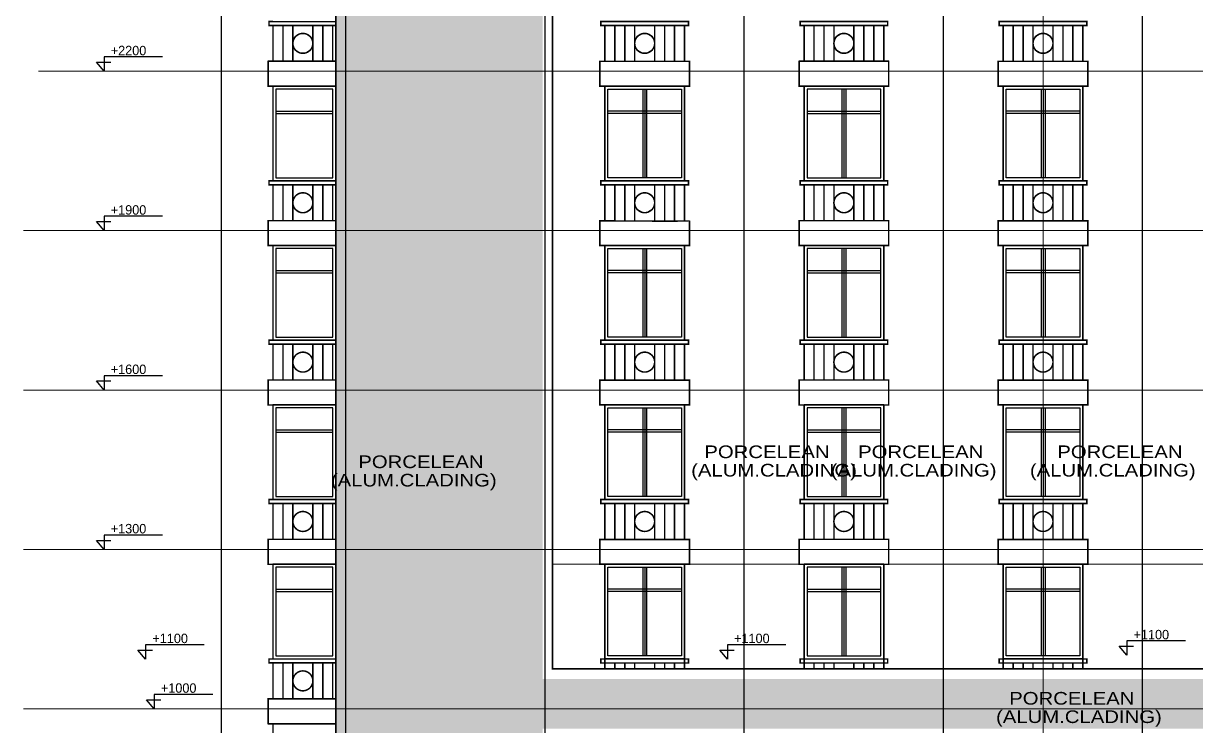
# Model space of a CAD drawing. Extents: x 250879 to 348495, y -51522 to -9360.
# Drawn here: x 292674 to 295028, y -28691 to -27281 of the extents above; entities that cross this region are included whole.
import ezdxf

# ---------------------------------------------------------------- set-up
doc = ezdxf.new("R2010")
doc.units = 0
doc.layers.add('A-text function', color=30, linetype='CONTINUOUS', lineweight=20)
doc.layers.add('VIS', color=8, linetype='CONTINUOUS', lineweight=18)
for name, color, linetype in [('AXIS', 1, 'CONTINUOUS'), ('CURTAIN', 150, 'CONTINUOUS'), ('DOOR', 4, 'CONTINUOUS'), ('TEXT', 3, 'CONTINUOUS'), ('WALL', 7, 'CONTINUOUS')]:
    doc.layers.add(name, color=color, linetype=linetype)
doc.styles.add('ARIAL', font='BOD_CR.TTF', dxfattribs={"width": 1.199999999999999})
doc.styles.get("Standard").update_dxf_attribs({"font": 'sanss___.ttf', "height": 15})

# ---------------------------------------------------------------- blocks, each defined once
blk = doc.blocks.new('LIME')
at = {"layer": 'DOOR'}
for p, q in [((244475.4061220339, -28849.0318954107), (244460.0096782324, -28830.9100626283)), ((244460.0096782324, -28830.9100626283), (244489.0221706819, -28830.9100626283)), ((244592.9828586852, -28820.29657904591), (244475.4061220339, -28820.29657904591)), ((244475.4061220339, -28820.29657904591), (244475.4061220339, -28849.0318954107))]:
    blk.add_line(p, q, dxfattribs=at)

msp = doc.modelspace()

# ---------------------------------------------------------------- hatches: boundary and pattern name
at = {"layer": 'WALL', "linetype": 'Continuous'}
h = msp.add_hatch(dxfattribs=at)
h.set_pattern_fill('DOTS', color=30, scale=10, style=0)
h.set_pattern_definition([(0, (61674.04893991142, 6740.545557000034), (7.9375, 15.875), [0, -15.875])])
h.paths.add_polyline_path([(293716.1297873185, -28597.0077432081), (293716.1297873185, -26767.00774320811), (293300.9652010527, -26767.00774320811), (293300.9652010527, -29007.00774320811), (296136.2943735846, -29007.00774320811), (296136.2943735846, -26767.00774320811), (295726.2943735846, -26767.00774320811), (295726.2943735846, -28597.00774320811)])
h.paths.add_polyline_path([(293716.129787319, -28917.00774320811), (293716.129787319, -28697.00774320811), (295726.2943735846, -28697.0077432081), (295726.2943735846, -28917.00774320811)])

# ---------------------------------------------------------------- linework, layer by layer
at = {"layer": 'AXIS'}
for p, q in [((293320.9652010526, -29935.19605087265), (293320.9652010527, -25772.9677088031)), ((293721.1297873186, -29935.19605087265), (293721.1297873186, -25772.9677088031)), ((294121.2943735846, -29935.19605087265), (294121.2943735846, -25772.9677088031)), ((294521.2943735846, -29935.19605087265), (294521.2943735846, -25771.29550556391)), ((294921.2943735846, -29935.19605087265), (294921.2943735846, -25772.9677088031))]:
    msp.add_line(p, q, dxfattribs=at)
at = {"layer": 'CURTAIN', "linetype": 'Continuous'}
for p, q in [((293917.2120804514, -27413.0077432084), (293917.2120804515, -27591.00774320798)), ((293921.2120804514, -27413.0077432084), (293921.2120804515, -27591.00774320798)), ((293925.2120804514, -27413.0077432084), (293925.2120804515, -27591.00774320798)), ((294317.3766667176, -27413.00774320836), (294317.3766667176, -27591.00774320794)), ((294321.3766667176, -27413.00774320836), (294321.3766667176, -27591.00774320794)), ((294325.3766667176, -27413.00774320836), (294325.3766667176, -27591.00774320794)), ((294717.2120804518, -27413.00774320836), (294717.2120804518, -27591.00774320794)), ((294721.2120804518, -27413.00774320836), (294721.2120804518, -27591.00774320794)), ((294725.2120804518, -27413.00774320836), (294725.2120804518, -27591.00774320794)), ((293180.7372601979, -27456.85035089045), (293294.9652010525, -27456.85035089042)), ((293180.7372601979, -27461.85035089045), (293294.9652010525, -27461.85035089042)), ((293995.2120804514, -27456.85035089016), (293847.2120804514, -27456.85035089018)), ((293995.2120804514, -27461.85035089016), (293847.2120804514, -27461.85035089018)), ((294247.3766667176, -27456.85035089013), (294395.3766667176, -27456.85035089013)), ((294247.3766667176, -27461.85035089013), (294395.3766667176, -27461.85035089013)), ((294795.2120804518, -27456.85035089013), (294647.2120804518, -27456.85035089013)), ((294795.2120804518, -27461.85035089013), (294647.2120804518, -27461.85035089013)), ((293917.2120804515, -27733.00774320839), (293917.2120804515, -27911.00774320797)), ((293921.2120804515, -27733.00774320839), (293921.2120804515, -27911.00774320797)), ((293925.2120804515, -27733.00774320839), (293925.2120804515, -27911.00774320797)), ((294317.3766667176, -27733.00774320836), (294317.3766667176, -27911.00774320793)), ((294321.3766667176, -27733.00774320836), (294321.3766667176, -27911.00774320793)), ((294325.3766667176, -27733.00774320836), (294325.3766667176, -27911.00774320793)), ((294717.2120804518, -27733.00774320836), (294717.2120804518, -27911.00774320793)), ((294721.2120804518, -27733.00774320836), (294721.2120804518, -27911.00774320793)), ((294725.2120804518, -27733.00774320836), (294725.2120804518, -27911.00774320793)), ((293180.737260198, -27776.85035089045), (293294.9652010526, -27776.85035089043)), ((293995.2120804515, -27776.85035089015), (293847.2120804515, -27776.85035089018)), ((294247.3766667176, -27776.85035089013), (294395.3766667176, -27776.85035089013)), ((294795.2120804518, -27776.85035089013), (294647.2120804518, -27776.85035089013)), ((293180.737260198, -27781.85035089045), (293294.9652010526, -27781.85035089043)), ((293995.2120804515, -27781.85035089015), (293847.2120804515, -27781.85035089018)), ((294247.3766667176, -27781.85035089013), (294395.3766667176, -27781.85035089013)), ((294795.2120804518, -27781.85035089013), (294647.2120804518, -27781.85035089013)), ((293917.2120804515, -28053.0077432084), (293917.2120804516, -28231.00774320798)), ((293921.2120804515, -28053.0077432084), (293921.2120804516, -28231.00774320798)), ((293925.2120804515, -28053.0077432084), (293925.2120804516, -28231.00774320798)), ((294317.3766667176, -28053.00774320836), (294317.3766667176, -28231.00774320794)), ((294321.3766667176, -28053.00774320836), (294321.3766667176, -28231.00774320794)), ((294325.3766667176, -28053.00774320836), (294325.3766667176, -28231.00774320794)), ((294717.2120804518, -28053.00774320836), (294717.2120804518, -28231.00774320794)), ((294721.2120804518, -28053.00774320836), (294721.2120804518, -28231.00774320794)), ((294725.2120804518, -28053.00774320836), (294725.2120804518, -28231.00774320794)), ((293180.737260198, -28096.85035089045), (293294.9652010527, -28096.85035089042)), ((293180.737260198, -28101.85035089045), (293294.9652010527, -28101.85035089042)), ((293995.2120804515, -28096.85035089016), (293847.2120804515, -28096.85035089018)), ((293995.2120804515, -28101.85035089016), (293847.2120804515, -28101.85035089018)), ((294247.3766667176, -28096.85035089013), (294395.3766667176, -28096.85035089013)), ((294247.3766667176, -28101.85035089013), (294395.3766667176, -28101.85035089013)), ((294795.2120804518, -28096.85035089013), (294647.2120804518, -28096.85035089013)), ((294795.2120804518, -28101.85035089013), (294647.2120804518, -28101.85035089013)), ((293917.2120804516, -28373.00774320839), (293917.2120804517, -28551.00774320797)), ((293921.2120804516, -28373.00774320839), (293921.2120804517, -28551.00774320797)), ((293925.2120804516, -28373.00774320839), (293925.2120804517, -28551.00774320797)), ((294317.3766667176, -28373.00774320836), (294317.3766667176, -28551.00774320793)), ((294321.3766667176, -28373.00774320836), (294321.3766667176, -28551.00774320793)), ((294325.3766667176, -28373.00774320836), (294325.3766667176, -28551.00774320793)), ((294717.2120804518, -28373.00774320836), (294717.2120804518, -28551.00774320793)), ((294721.2120804518, -28373.00774320836), (294721.2120804518, -28551.00774320793)), ((294725.2120804518, -28373.00774320836), (294725.2120804518, -28551.00774320793)), ((293180.7372601981, -28416.85035089045), (293294.9652010527, -28416.85035089042)), ((293180.7372601981, -28421.85035089045), (293294.9652010527, -28421.85035089042)), ((293995.2120804517, -28416.85035089015), (293847.2120804517, -28416.85035089018)), ((293995.2120804517, -28421.85035089015), (293847.2120804517, -28421.85035089018)), ((294247.3766667176, -28416.85035089013), (294395.3766667176, -28416.85035089013)), ((294247.3766667176, -28421.85035089013), (294395.3766667176, -28421.85035089013)), ((294795.2120804518, -28416.85035089013), (294647.2120804518, -28416.85035089013)), ((294795.2120804518, -28421.85035089013), (294647.2120804518, -28421.85035089013))]:
    msp.add_line(p, q, dxfattribs=at)
for points in [[(293294.9652010525, -27413.00774320865), (293180.7372601979, -27413.00774320868), (293180.7372601979, -27591.00774320814), (293294.9652010526, -27591.00774320811)], [(293847.2120804514, -27413.00774320841), (293995.2120804514, -27413.00774320839), (293995.2120804515, -27591.00774320796), (293847.2120804515, -27591.00774320799)], [(294395.3766667176, -27413.00774320836), (294247.3766667176, -27413.00774320836), (294247.3766667176, -27591.00774320794), (294395.3766667176, -27591.00774320794)], [(294647.2120804518, -27413.00774320836), (294795.2120804518, -27413.00774320836), (294795.2120804518, -27591.00774320794), (294647.2120804518, -27591.00774320794)], [(293294.9652010526, -27733.00774320865), (293180.737260198, -27733.00774320868), (293180.737260198, -27911.00774320815), (293294.9652010526, -27911.00774320812)], [(293847.2120804515, -27733.00774320841), (293995.2120804515, -27733.00774320838), (293995.2120804515, -27911.00774320796), (293847.2120804515, -27911.00774320799)], [(294395.3766667176, -27733.00774320836), (294247.3766667176, -27733.00774320836), (294247.3766667176, -27911.00774320793), (294395.3766667176, -27911.00774320793)], [(294647.2120804518, -27733.00774320836), (294795.2120804518, -27733.00774320836), (294795.2120804518, -27911.00774320793), (294647.2120804518, -27911.00774320793)], [(293294.9652010527, -28053.00774320865), (293180.737260198, -28053.00774320868), (293180.737260198, -28231.00774320814), (293294.9652010527, -28231.00774320811)], [(293847.2120804515, -28053.00774320841), (293995.2120804515, -28053.00774320839), (293995.2120804516, -28231.00774320796), (293847.2120804516, -28231.00774320799)], [(294395.3766667176, -28053.00774320836), (294247.3766667176, -28053.00774320836), (294247.3766667176, -28231.00774320794), (294395.3766667176, -28231.00774320794)], [(294647.2120804518, -28053.00774320836), (294795.2120804518, -28053.00774320836), (294795.2120804518, -28231.00774320794), (294647.2120804518, -28231.00774320794)], [(293294.9652010527, -28373.00774320865), (293180.7372601981, -28373.00774320868), (293180.7372601981, -28551.00774320814), (293294.9652010528, -28551.00774320811)], [(293847.2120804516, -28373.00774320841), (293995.2120804516, -28373.00774320838), (293995.2120804517, -28551.00774320796), (293847.2120804517, -28551.00774320799)], [(294395.3766667176, -28373.00774320836), (294247.3766667176, -28373.00774320836), (294247.3766667176, -28551.00774320793), (294395.3766667176, -28551.00774320793)], [(294647.2120804518, -28373.00774320836), (294795.2120804518, -28373.00774320836), (294795.2120804518, -28551.00774320793), (294647.2120804518, -28551.00774320793)]]:
    msp.add_lwpolyline(points, close=True, dxfattribs=at)
at = {"layer": 'VIS', "ltscale": 0.0001}
for p, q in [((294721.2120804517, -30072.58538391389), (294721.2120804517, -26183.10463012286)), ((296949.3836596421, -27377.00774320811), (292703.7303018408, -27377.00774320811)), ((292673.5602599984, -27697.00774320811), (296881.6824082, -27697.0077432081)), ((292673.5602599984, -27697.00774320811), (296881.6824082, -27697.00774320811)), ((292673.5602599984, -28017.00774320811), (296881.6824082, -28017.00774320811)), ((292673.5602599984, -28337.00774320811), (296881.6824082, -28337.0077432081)), ((295706.2943735846, -28367.0077432081), (293736.129787319, -28367.00774320871)), ((292673.5602599984, -28657.00774320811), (296881.6824082, -28657.0077432081))]:
    msp.add_line(p, q, dxfattribs=at)
at = {"layer": 'WALL', "linetype": 'Continuous'}
for p, q in [((293300.9652010525, -27407.00774320865), (293174.7372601979, -27407.00774320868)), ((293300.9652010526, -27727.00774320865), (293174.737260198, -27727.00774320868)), ((293300.9652010527, -28047.00774320865), (293174.737260198, -28047.00774320868)), ((293736.129787319, -28357.00774320871), (293736.129787319, -28337.00774320811)), ((293300.9652010527, -28367.00774320865), (293174.7372601981, -28367.00774320868)), ((293300.9652010528, -28687.00774320865), (293174.7372601982, -28687.00774320868))]:
    msp.add_line(p, q, dxfattribs=at)
at = {"layer": 'WALL', "linetype": 'Continuous', "const_width": 3}
for points in [[(293070.9652010514, -29047.00774320805), (293070.9652010514, -25997.0077432081), (296136.2943735846, -25997.0077432081)], [(293300.9652010532, -29047.00774320836), (293300.9652010527, -25997.0077432081)], [(293736.1297873185, -26447.00774320811), (295706.2943735846, -26447.00774320809), (295706.2943735846, -28577.00774320811), (293736.129787319, -28577.00774320871), (293736.1297873185, -26447.00774320811)], [(293736.1297873185, -26447.00774320811), (295706.2943735846, -26447.00774320811), (295706.2943735846, -28577.00774320811), (293736.1297873185, -28577.00774320811), (293736.1297873185, -26447.00774320811)], [(296136.2943735846, -26737.00774320811), (296136.2943735846, -29047.00774320811), (293300.9652010527, -29047.00774320811), (293300.9652010527, -26737.00774320811)], [(293174.737260198, -27285.00774320815), (293174.737260198, -27357.00774320816)], [(293174.737260198, -27357.00774320815), (293174.737260198, -27285.00774320815)], [(293174.7372601979, -27285.00774320815), (293174.7372601979, -27357.00774320815)], [(293174.7372601979, -27285.00774320815), (293174.7372601979, -27357.00774320815)], [(293174.7372601979, -27285.00774320815), (293300.9652010525, -27285.00774320812)], [(293841.2120804514, -27285.00774320817), (293841.2120804514, -27357.00774320833)], [(293841.2120804514, -27285.00774320817), (293841.2120804514, -27357.00774320833)], [(294001.2120804514, -27285.00774320814), (293841.2120804514, -27285.00774320817)], [(294001.2120804514, -27285.00774320814), (294001.2120804514, -27357.00774320815)], [(294001.2120804514, -27285.00774320814), (294001.2120804514, -27357.00774320815)], [(294241.3766667176, -27285.00774320812), (294241.3766667176, -27357.00774320812)], [(294241.3766667176, -27285.00774320812), (294241.3766667176, -27357.00774320812)], [(294241.3766667176, -27285.00774320812), (294401.3766667176, -27285.00774320812)], [(294401.3766667176, -27285.00774320812), (294401.3766667176, -27357.00774320828)], [(294401.3766667176, -27285.00774320812), (294401.3766667176, -27357.00774320828)], [(294641.2120804518, -27285.00774320812), (294641.2120804518, -27357.00774320828)], [(294641.2120804518, -27285.00774320812), (294641.2120804518, -27357.00774320828)], [(294801.2120804518, -27285.00774320812), (294641.2120804518, -27285.00774320812)], [(294801.2120804518, -27285.00774320812), (294801.2120804518, -27357.00774320812)], [(294801.2120804518, -27285.00774320812), (294801.2120804518, -27357.00774320812)], [(293174.7372601968, -27407.00774320834), (293164.7372601968, -27407.00774320834), (293164.7372601968, -27357.00774320815), (293300.9652010525, -27357.00774320825)], [(294001.2120804526, -27407.00774320833), (294011.2120804526, -27407.00774320833), (294011.2120804526, -27357.00774320814), (293841.2120804514, -27357.00774320833), (293831.2120804514, -27357.00774320833), (293831.2120804514, -27407.00774320841), (294011.2120804526, -27407.00774320839)], [(294241.3766667164, -27407.00774320831), (294231.3766667164, -27407.00774320831), (294231.3766667164, -27357.00774320812), (294401.3766667176, -27357.00774320828), (294411.3766667176, -27357.00774320828), (294411.3766667176, -27407.00774320836), (294231.3766667164, -27407.00774320836)], [(294801.2120804529, -27407.00774320831), (294811.2120804529, -27407.00774320831), (294811.2120804529, -27357.00774320812), (294641.2120804518, -27357.00774320828), (294631.2120804518, -27357.00774320828), (294631.2120804518, -27407.00774320836), (294811.2120804529, -27407.00774320836)], [(293300.9652010525, -27407.00774320837), (293164.7372601968, -27407.0077432084)], [(293841.2120804514, -27407.00774320841), (293841.2120804515, -27597.00774320799)], [(294001.2120804514, -27407.00774320833), (294001.2120804515, -27597.00774320796)], [(294241.3766667176, -27407.00774320831), (294241.3766667176, -27597.00774320794)], [(294401.3766667176, -27407.00774320836), (294401.3766667176, -27597.00774320794)], [(294641.2120804518, -27407.00774320836), (294641.2120804518, -27597.00774320794)], [(294801.2120804518, -27407.00774320831), (294801.2120804518, -27597.00774320794)], [(293174.7372601979, -27597.00774320814), (293300.9652010526, -27597.00774320811)], [(293174.737260198, -27605.00774320815), (293174.737260198, -27677.00774320815)], [(293174.737260198, -27677.00774320815), (293174.737260198, -27605.00774320815)], [(293174.7372601979, -27605.00774320814), (293174.737260198, -27677.00774320815)], [(293174.7372601979, -27605.00774320814), (293174.737260198, -27677.00774320815)], [(293174.7372601979, -27605.00774320814), (293300.9652010526, -27605.00774320811)], [(294001.2120804515, -27597.00774320813), (293841.2120804515, -27597.00774320816)], [(294001.2120804515, -27597.00774320796), (293841.2120804515, -27597.00774320799)], [(293841.2120804515, -27605.00774320816), (293841.2120804515, -27677.00774320832)], [(293841.2120804515, -27605.00774320816), (293841.2120804515, -27677.00774320832)], [(294001.2120804515, -27605.00774320813), (293841.2120804515, -27605.00774320816)], [(294001.2120804515, -27605.00774320813), (294001.2120804515, -27677.00774320814)], [(294001.2120804515, -27605.00774320813), (294001.2120804515, -27677.00774320814)], [(294241.3766667176, -27597.00774320811), (294401.3766667176, -27597.00774320811)], [(294241.3766667175, -27597.00774320793), (294401.3766667175, -27597.00774320793)], [(294241.3766667176, -27605.00774320811), (294241.3766667176, -27677.00774320812)], [(294241.3766667176, -27605.00774320811), (294241.3766667176, -27677.00774320812)], [(294241.3766667176, -27605.00774320811), (294401.3766667176, -27605.00774320811)], [(294401.3766667176, -27605.00774320811), (294401.3766667176, -27677.00774320827)], [(294401.3766667176, -27605.00774320811), (294401.3766667176, -27677.00774320827)], [(294801.2120804518, -27597.00774320811), (294641.2120804518, -27597.00774320811)], [(294801.2120804519, -27597.00774320793), (294641.2120804519, -27597.00774320793)], [(294641.2120804518, -27605.00774320811), (294641.2120804518, -27677.00774320827)], [(294641.2120804518, -27605.00774320811), (294641.2120804518, -27677.00774320827)], [(294801.2120804518, -27605.00774320811), (294641.2120804518, -27605.00774320811)], [(294801.2120804518, -27605.00774320811), (294801.2120804518, -27677.00774320812)], [(294801.2120804518, -27605.00774320811), (294801.2120804518, -27677.00774320812)], [(293174.7372601969, -27727.00774320833), (293164.7372601969, -27727.00774320833), (293164.7372601969, -27677.00774320815), (293300.9652010526, -27677.00774320825)], [(294001.2120804527, -27727.00774320832), (294011.2120804527, -27727.00774320832), (294011.2120804526, -27677.00774320813), (293841.2120804515, -27677.00774320832), (293831.2120804515, -27677.00774320832), (293831.2120804515, -27727.00774320841), (294011.2120804527, -27727.00774320838)], [(294241.3766667164, -27727.0077432083), (294231.3766667164, -27727.0077432083), (294231.3766667164, -27677.00774320811), (294401.3766667176, -27677.00774320827), (294411.3766667176, -27677.00774320827), (294411.3766667176, -27727.00774320836), (294231.3766667164, -27727.00774320836)], [(294801.2120804529, -27727.0077432083), (294811.2120804529, -27727.0077432083), (294811.2120804529, -27677.00774320811), (294641.2120804518, -27677.00774320827), (294631.2120804518, -27677.00774320827), (294631.2120804518, -27727.00774320836), (294811.2120804529, -27727.00774320836)], [(293300.9652010526, -27727.00774320836), (293164.7372601969, -27727.00774320839)], [(293841.2120804515, -27727.00774320841), (293841.2120804515, -27917.00774320799)], [(294001.2120804515, -27727.00774320832), (294001.2120804515, -27917.00774320796)], [(294241.3766667176, -27727.0077432083), (294241.3766667176, -27917.00774320793)], [(294401.3766667176, -27727.00774320836), (294401.3766667176, -27917.00774320793)], [(294641.2120804518, -27727.00774320836), (294641.2120804518, -27917.00774320793)], [(294801.2120804518, -27727.0077432083), (294801.2120804518, -27917.00774320793)], [(293174.737260198, -27917.00774320815), (293300.9652010526, -27917.00774320812)], [(294001.2120804515, -27917.00774320814), (293841.2120804515, -27917.00774320817)], [(294001.2120804517, -27917.00774320795), (293841.2120804517, -27917.00774320798)], [(294241.3766667176, -27917.00774320812), (294401.3766667176, -27917.00774320812)], [(294241.3766667175, -27917.00774320793), (294401.3766667175, -27917.00774320793)], [(294801.2120804518, -27917.00774320812), (294641.2120804518, -27917.00774320812)], [(294801.2120804519, -27917.00774320793), (294641.2120804519, -27917.00774320793)], [(293174.7372601981, -27925.00774320815), (293174.7372601981, -27997.00774320816)], [(293174.7372601981, -27997.00774320815), (293174.7372601981, -27925.00774320815)], [(293174.737260198, -27925.00774320815), (293174.737260198, -27997.00774320815)], [(293174.737260198, -27925.00774320815), (293174.737260198, -27997.00774320815)], [(293174.737260198, -27925.00774320815), (293300.9652010526, -27925.00774320812)], [(293841.2120804515, -27925.00774320817), (293841.2120804515, -27997.00774320833)], [(293841.2120804515, -27925.00774320817), (293841.2120804515, -27997.00774320833)], [(294001.2120804515, -27925.00774320814), (293841.2120804515, -27925.00774320817)], [(294001.2120804515, -27925.00774320814), (294001.2120804515, -27997.00774320815)], [(294001.2120804515, -27925.00774320814), (294001.2120804515, -27997.00774320815)], [(294241.3766667176, -27925.00774320812), (294241.3766667176, -27997.00774320812)], [(294241.3766667176, -27925.00774320812), (294241.3766667176, -27997.00774320812)], [(294241.3766667176, -27925.00774320812), (294401.3766667176, -27925.00774320812)], [(294401.3766667176, -27925.00774320812), (294401.3766667176, -27997.00774320828)], [(294401.3766667176, -27925.00774320812), (294401.3766667176, -27997.00774320828)], [(294641.2120804518, -27925.00774320812), (294641.2120804518, -27997.00774320828)], [(294641.2120804518, -27925.00774320812), (294641.2120804518, -27997.00774320828)], [(294801.2120804518, -27925.00774320812), (294641.2120804518, -27925.00774320812)], [(294801.2120804518, -27925.00774320812), (294801.2120804518, -27997.00774320812)], [(294801.2120804518, -27925.00774320812), (294801.2120804518, -27997.00774320812)], [(293174.7372601969, -28047.00774320834), (293164.7372601969, -28047.00774320834), (293164.7372601969, -27997.00774320815), (293300.9652010527, -27997.00774320825)], [(294001.2120804527, -28047.00774320833), (294011.2120804527, -28047.00774320833), (294011.2120804527, -27997.00774320814), (293841.2120804515, -27997.00774320833), (293831.2120804515, -27997.00774320833), (293831.2120804515, -28047.00774320841), (294011.2120804527, -28047.00774320839)], [(294241.3766667164, -28047.00774320831), (294231.3766667164, -28047.00774320831), (294231.3766667164, -27997.00774320812), (294401.3766667176, -27997.00774320828), (294411.3766667176, -27997.00774320828), (294411.3766667176, -28047.00774320836), (294231.3766667164, -28047.00774320836)], [(294801.2120804529, -28047.00774320831), (294811.2120804529, -28047.00774320831), (294811.2120804529, -27997.00774320812), (294641.2120804518, -27997.00774320828), (294631.2120804518, -27997.00774320828), (294631.2120804518, -28047.00774320836), (294811.2120804529, -28047.00774320836)], [(293300.9652010527, -28047.00774320837), (293164.7372601969, -28047.0077432084)], [(293841.2120804515, -28047.00774320841), (293841.2120804516, -28237.00774320799)], [(294001.2120804515, -28047.00774320833), (294001.2120804516, -28237.00774320796)], [(294241.3766667176, -28047.00774320831), (294241.3766667176, -28237.00774320794)], [(294401.3766667176, -28047.00774320836), (294401.3766667176, -28237.00774320794)], [(294641.2120804518, -28047.00774320836), (294641.2120804518, -28237.00774320794)], [(294801.2120804518, -28047.00774320831), (294801.2120804518, -28237.00774320794)], [(293174.737260198, -28237.00774320814), (293300.9652010527, -28237.00774320811)], [(293174.7372601981, -28245.00774320815), (293174.7372601982, -28317.00774320815)], [(293174.7372601982, -28317.00774320815), (293174.7372601981, -28245.00774320815)], [(293174.737260198, -28245.00774320814), (293174.7372601981, -28317.00774320815)], [(293174.737260198, -28245.00774320814), (293174.7372601981, -28317.00774320815)], [(293174.737260198, -28245.00774320814), (293300.9652010527, -28245.00774320811)], [(294001.2120804517, -28237.00774320796), (293841.2120804517, -28237.00774320799)], [(293841.2120804516, -28245.00774320799), (293841.2120804516, -28317.00774320815)], [(293841.2120804516, -28245.00774320799), (293841.2120804516, -28317.00774320804)], [(293841.2120804517, -28245.00774320799), (293841.2120804517, -28317.00774320815)], [(293841.2120804517, -28245.00774320799), (293841.2120804517, -28317.00774320815)], [(294001.2120804517, -28245.00774320796), (293841.2120804517, -28245.00774320799)], [(294001.2120804516, -28245.00774320796), (294001.2120804516, -28317.00774320797)], [(294001.2120804516, -28317.00774320796), (294001.2120804516, -28245.00774320796)], [(294001.2120804517, -28245.00774320796), (294001.2120804517, -28317.00774320796)], [(294001.2120804517, -28245.00774320796), (294001.2120804517, -28317.00774320796)], [(294241.3766667175, -28237.00774320793), (294401.3766667175, -28237.00774320793)], [(294241.3766667176, -28245.00774320794), (294241.3766667176, -28317.00774320795)], [(294241.3766667176, -28317.00774320794), (294241.3766667176, -28245.00774320794)], [(294241.3766667175, -28245.00774320793), (294241.3766667175, -28317.00774320794)], [(294241.3766667175, -28245.00774320793), (294241.3766667175, -28317.00774320794)], [(294241.3766667175, -28245.00774320793), (294401.3766667175, -28245.00774320793)], [(294401.3766667176, -28245.00774320794), (294401.3766667176, -28317.0077432081)], [(294401.3766667176, -28245.00774320794), (294401.3766667176, -28317.00774320799)], [(294401.3766667175, -28245.00774320793), (294401.3766667175, -28317.00774320809)], [(294401.3766667175, -28245.00774320793), (294401.3766667175, -28317.00774320809)], [(294801.2120804519, -28237.00774320793), (294641.2120804519, -28237.00774320793)], [(294641.2120804518, -28245.00774320794), (294641.2120804518, -28317.0077432081)], [(294641.2120804518, -28245.00774320794), (294641.2120804518, -28317.00774320799)], [(294641.2120804519, -28245.00774320793), (294641.2120804519, -28317.00774320809)], [(294641.2120804519, -28245.00774320793), (294641.2120804519, -28317.00774320809)], [(294801.2120804519, -28245.00774320793), (294641.2120804519, -28245.00774320793)], [(294801.2120804518, -28245.00774320794), (294801.2120804518, -28317.00774320795)], [(294801.2120804518, -28317.00774320794), (294801.2120804518, -28245.00774320794)], [(294801.2120804519, -28245.00774320793), (294801.2120804519, -28317.00774320794)], [(294801.2120804519, -28245.00774320793), (294801.2120804519, -28317.00774320794)], [(293174.737260197, -28367.00774320833), (293164.737260197, -28367.00774320833), (293164.737260197, -28317.00774320815), (293300.9652010527, -28317.00774320825)], [(294001.2120804528, -28367.00774320815), (294011.2120804528, -28367.00774320815), (294011.2120804528, -28317.00774320796), (293841.2120804516, -28317.00774320815), (293831.2120804516, -28317.00774320815), (293831.2120804516, -28367.00774320824), (294011.2120804528, -28367.00774320821)], [(294241.3766667164, -28367.00774320813), (294231.3766667164, -28367.00774320813), (294231.3766667164, -28317.00774320794), (294401.3766667176, -28317.0077432081), (294411.3766667176, -28317.0077432081), (294411.3766667176, -28367.00774320819), (294231.3766667164, -28367.00774320819)], [(294801.2120804529, -28367.00774320813), (294811.2120804529, -28367.00774320813), (294811.2120804529, -28317.00774320794), (294641.2120804518, -28317.0077432081), (294631.2120804518, -28317.0077432081), (294631.2120804518, -28367.00774320819), (294811.2120804529, -28367.00774320819)], [(293300.9652010527, -28367.00774320836), (293164.737260197, -28367.00774320839)], [(293841.2120804516, -28367.00774320824), (293841.2120804517, -28577.00774320831)], [(293841.2120804516, -28367.00774320841), (293841.2120804517, -28557.00774320799)], [(294001.2120804516, -28367.00774320815), (294001.2120804517, -28577.00774320813)], [(294001.2120804516, -28367.00774320832), (294001.2120804517, -28557.00774320796)], [(294241.3766667176, -28367.00774320813), (294241.3766667176, -28577.00774320811)], [(294241.3766667176, -28367.0077432083), (294241.3766667176, -28557.00774320793)], [(294401.3766667176, -28367.00774320819), (294401.3766667176, -28577.00774320825)], [(294401.3766667176, -28367.00774320836), (294401.3766667176, -28557.00774320793)], [(294641.2120804518, -28367.00774320819), (294641.2120804518, -28577.00774320825)], [(294641.2120804518, -28367.00774320836), (294641.2120804518, -28557.00774320793)], [(294801.2120804518, -28367.00774320813), (294801.2120804518, -28577.00774320811)], [(294801.2120804518, -28367.0077432083), (294801.2120804518, -28557.00774320793)], [(293174.7372601981, -28557.00774320814), (293300.9652010528, -28557.00774320811)], [(293174.7372601982, -28565.00774320815), (293174.7372601982, -28637.00774320815)], [(293174.7372601982, -28637.00774320815), (293174.7372601982, -28565.00774320815)], [(293174.7372601981, -28565.00774320814), (293174.7372601981, -28637.00774320815)], [(293174.7372601981, -28565.00774320814), (293174.7372601981, -28637.00774320815)], [(293174.7372601981, -28565.00774320814), (293300.9652010528, -28565.00774320811)], [(294001.2120804518, -28557.00774320795), (293841.2120804518, -28557.00774320798)], [(293841.2120804517, -28565.00774320799), (293841.2120804517, -28577.00774320816)], [(293841.2120804517, -28565.00774320799), (293841.2120804517, -28577.00774320816)], [(293841.2120804518, -28565.00774320798), (293841.2120804518, -28577.00774320816)], [(293841.2120804518, -28565.00774320798), (293841.2120804518, -28577.00774320816)], [(294001.2120804518, -28565.00774320795), (293841.2120804518, -28565.00774320798)], [(294001.2120804517, -28565.00774320796), (294001.2120804517, -28577.00774320813)], [(294001.2120804517, -28577.00774320813), (294001.2120804517, -28565.00774320796)], [(294001.2120804518, -28565.00774320795), (294001.2120804518, -28577.00774320813)], [(294001.2120804518, -28565.00774320795), (294001.2120804518, -28577.00774320813)], [(294241.3766667175, -28557.00774320793), (294401.3766667175, -28557.00774320793)], [(294241.3766667176, -28565.00774320793), (294241.3766667176, -28577.00774320811)], [(294241.3766667176, -28577.00774320811), (294241.3766667176, -28565.00774320793)], [(294241.3766667175, -28565.00774320793), (294241.3766667175, -28577.00774320811)], [(294241.3766667175, -28565.00774320793), (294241.3766667175, -28577.00774320811)], [(294241.3766667175, -28565.00774320793), (294401.3766667175, -28565.00774320793)], [(294401.3766667176, -28565.00774320793), (294401.3766667176, -28577.00774320811)], [(294401.3766667176, -28565.00774320793), (294401.3766667176, -28577.00774320811)], [(294401.3766667175, -28565.00774320793), (294401.3766667175, -28577.00774320811)], [(294401.3766667175, -28565.00774320793), (294401.3766667175, -28577.00774320811)], [(294801.2120804519, -28557.00774320793), (294641.2120804519, -28557.00774320793)], [(294641.2120804518, -28565.00774320793), (294641.2120804518, -28577.00774320811)], [(294641.2120804518, -28565.00774320793), (294641.2120804518, -28577.00774320811)], [(294641.2120804519, -28565.00774320793), (294641.2120804519, -28577.00774320811)], [(294641.2120804519, -28565.00774320793), (294641.2120804519, -28577.00774320811)], [(294801.2120804519, -28565.00774320793), (294641.2120804519, -28565.00774320793)], [(294801.2120804518, -28565.00774320793), (294801.2120804518, -28577.00774320811)], [(294801.2120804518, -28577.00774320811), (294801.2120804518, -28565.00774320793)], [(294801.2120804519, -28565.00774320793), (294801.2120804519, -28577.00774320811)], [(294801.2120804519, -28565.00774320793), (294801.2120804519, -28577.00774320811)], [(293174.7372601971, -28687.00774320833), (293164.7372601971, -28687.00774320833), (293164.7372601971, -28637.00774320815), (293300.9652010528, -28637.00774320825)], [(293300.9652010528, -28687.00774320836), (293164.7372601971, -28687.00774320839)], [(293300.9652010528, -28687.00774320836), (293164.7372601971, -28687.00774320839)]]:
    msp.add_lwpolyline(points, dxfattribs=at)
at = {"layer": 'WALL', "linetype": 'Continuous'}
for points in [[(293300.9652010527, -25997.0077432081), (296136.2943735846, -25997.0077432081), (296136.2943735846, -29047.00774320811), (293300.9652010527, -29047.00774320811)], [(293736.1297873185, -26447.00774320809), (295706.2943735846, -26447.00774320809), (295706.2943735846, -28577.00774320811), (293736.1297873185, -28577.00774320811)], [(295706.2943735846, -28577.00774320811), (293736.1297873185, -28577.00774320811), (293736.1297873185, -26447.00774320811), (295706.2943735846, -26447.00774320811)], [(293166.7372601979, -27277.00774320815), (293300.9652010525, -27277.00774320812), (293300.9652010525, -27285.00774320812), (293166.7372601979, -27285.00774320815)], [(293300.9652010525, -27357.00774320825), (293164.7372601968, -27357.00774320828), (293164.7372601968, -27407.00774320834), (293300.9652010525, -27407.00774320831)], [(293831.2120804514, -27357.00774320833), (294011.2120804526, -27357.0077432083), (294011.2120804526, -27407.00774320833), (293831.2120804514, -27407.00774320836)], [(294411.3766667176, -27357.00774320828), (294231.3766667164, -27357.00774320828), (294231.3766667164, -27407.00774320831), (294411.3766667176, -27407.00774320831)], [(294631.2120804518, -27357.00774320828), (294811.2120804529, -27357.00774320828), (294811.2120804529, -27407.00774320831), (294631.2120804518, -27407.00774320831)], [(293300.9652010525, -27407.00774320865), (293174.7372601979, -27407.00774320868), (293174.7372601979, -27597.00774320814), (293300.9652010526, -27597.00774320811)], [(293841.2120804514, -27407.00774320841), (294001.2120804514, -27407.00774320839), (294001.2120804515, -27597.00774320796), (293841.2120804515, -27597.00774320799)], [(294401.3766667176, -27407.00774320836), (294241.3766667176, -27407.00774320836), (294241.3766667176, -27597.00774320794), (294401.3766667176, -27597.00774320794)], [(294641.2120804518, -27407.00774320836), (294801.2120804518, -27407.00774320836), (294801.2120804518, -27597.00774320794), (294641.2120804518, -27597.00774320794)], [(293166.7372601979, -27597.00774320814), (293300.9652010526, -27597.00774320811), (293300.9652010526, -27605.00774320811), (293166.7372601979, -27605.00774320814)], [(293300.9652010526, -27677.00774320825), (293164.7372601969, -27677.00774320828), (293164.7372601969, -27727.00774320833), (293300.9652010526, -27727.00774320831)], [(293831.2120804515, -27677.00774320832), (294011.2120804526, -27677.00774320829), (294011.2120804527, -27727.00774320832), (293831.2120804515, -27727.00774320835)], [(294411.3766667176, -27677.00774320827), (294231.3766667164, -27677.00774320827), (294231.3766667164, -27727.0077432083), (294411.3766667176, -27727.0077432083)], [(294631.2120804518, -27677.00774320827), (294811.2120804529, -27677.00774320827), (294811.2120804529, -27727.0077432083), (294631.2120804518, -27727.0077432083)], [(293300.9652010526, -27727.00774320865), (293174.737260198, -27727.00774320868), (293174.737260198, -27917.00774320815), (293300.9652010526, -27917.00774320812)], [(293841.2120804515, -27727.00774320841), (294001.2120804515, -27727.00774320838), (294001.2120804515, -27917.00774320796), (293841.2120804515, -27917.00774320799)], [(294401.3766667176, -27727.00774320836), (294241.3766667176, -27727.00774320836), (294241.3766667176, -27917.00774320793), (294401.3766667176, -27917.00774320793)], [(294641.2120804518, -27727.00774320836), (294801.2120804518, -27727.00774320836), (294801.2120804518, -27917.00774320793), (294641.2120804518, -27917.00774320793)], [(293166.737260198, -27917.00774320815), (293300.9652010526, -27917.00774320812), (293300.9652010526, -27925.00774320812), (293166.737260198, -27925.00774320815)], [(293300.9652010527, -27997.00774320825), (293164.7372601969, -27997.00774320828), (293164.7372601969, -28047.00774320834), (293300.9652010527, -28047.00774320831)], [(293831.2120804515, -27997.00774320833), (294011.2120804527, -27997.0077432083), (294011.2120804527, -28047.00774320833), (293831.2120804515, -28047.00774320836)], [(294411.3766667176, -27997.00774320828), (294231.3766667164, -27997.00774320828), (294231.3766667164, -28047.00774320831), (294411.3766667176, -28047.00774320831)], [(294631.2120804518, -27997.00774320828), (294811.2120804529, -27997.00774320828), (294811.2120804529, -28047.00774320831), (294631.2120804518, -28047.00774320831)], [(293300.9652010527, -28047.00774320865), (293174.737260198, -28047.00774320868), (293174.737260198, -28237.00774320814), (293300.9652010527, -28237.00774320811)], [(293841.2120804515, -28047.00774320841), (294001.2120804515, -28047.00774320839), (294001.2120804516, -28237.00774320796), (293841.2120804516, -28237.00774320799)], [(294401.3766667176, -28047.00774320836), (294241.3766667176, -28047.00774320836), (294241.3766667176, -28237.00774320794), (294401.3766667176, -28237.00774320794)], [(294641.2120804518, -28047.00774320836), (294801.2120804518, -28047.00774320836), (294801.2120804518, -28237.00774320794), (294641.2120804518, -28237.00774320794)], [(293166.737260198, -28237.00774320814), (293300.9652010527, -28237.00774320811), (293300.9652010527, -28245.00774320811), (293166.737260198, -28245.00774320814)], [(293300.9652010527, -28317.00774320825), (293164.737260197, -28317.00774320828), (293164.737260197, -28367.00774320833), (293300.9652010527, -28367.00774320831)], [(293831.2120804516, -28317.00774320815), (294011.2120804528, -28317.00774320812), (294011.2120804528, -28367.00774320821), (293831.2120804516, -28367.00774320824)], [(294411.3766667176, -28317.0077432081), (294231.3766667164, -28317.0077432081), (294231.3766667164, -28367.00774320819), (294411.3766667176, -28367.00774320819)], [(294631.2120804518, -28317.0077432081), (294811.2120804529, -28317.0077432081), (294811.2120804529, -28367.00774320819), (294631.2120804518, -28367.00774320819)], [(293300.9652010527, -28367.00774320865), (293174.7372601981, -28367.00774320868), (293174.7372601981, -28557.00774320814), (293300.9652010528, -28557.00774320811)], [(293841.2120804516, -28367.00774320841), (294001.2120804516, -28367.00774320838), (294001.2120804517, -28557.00774320796), (293841.2120804517, -28557.00774320799)], [(294401.3766667176, -28367.00774320836), (294241.3766667176, -28367.00774320836), (294241.3766667176, -28557.00774320793), (294401.3766667176, -28557.00774320793)], [(294641.2120804518, -28367.00774320836), (294801.2120804518, -28367.00774320836), (294801.2120804518, -28557.00774320793), (294641.2120804518, -28557.00774320793)], [(293166.7372601981, -28557.00774320814), (293300.9652010528, -28557.00774320811), (293300.9652010528, -28565.00774320811), (293166.7372601981, -28565.00774320814)], [(293300.9652010528, -28637.00774320825), (293164.7372601971, -28637.00774320828), (293164.7372601971, -28687.00774320833), (293300.9652010528, -28687.00774320831)], [(293300.9652010528, -28687.00774320865), (293174.7372601982, -28687.00774320868), (293174.7372601982, -28917.00774320814), (293300.9652010528, -28917.00774320811)]]:
    msp.add_lwpolyline(points, close=True, dxfattribs=at)
for points in [[(296136.2943735846, -26737.00774320811), (296136.2943735846, -29047.00774320811), (293300.9652010527, -29047.00774320811), (293300.9652010527, -26737.00774320811)], [(293300.9652010525, -27357.00774320828), (293164.7372601968, -27357.00774320831), (293164.7372601968, -27407.0077432084), (293300.9652010525, -27407.00774320837)], [(293300.9652010526, -27677.00774320828), (293164.7372601969, -27677.00774320831), (293164.7372601969, -27727.00774320839), (293300.9652010526, -27727.00774320836)], [(293300.9652010527, -27997.00774320828), (293164.7372601969, -27997.00774320831), (293164.7372601969, -28047.0077432084), (293300.9652010527, -28047.00774320837)], [(293300.9652010527, -28317.00774320828), (293164.737260197, -28317.00774320831), (293164.737260197, -28367.00774320839), (293300.9652010527, -28367.00774320836)], [(293300.9652010528, -28637.00774320828), (293164.7372601971, -28637.00774320831), (293164.7372601971, -28687.00774320839), (293300.9652010528, -28687.00774320836)]]:
    msp.add_lwpolyline(points, dxfattribs=at)
at = {"layer": 'WALL', "color": 30, "linetype": 'Continuous', "const_width": 3}
for points in [[(293174.7372601979, -27277.00774320815), (293166.7372601979, -27277.00774320815), (293166.7372601979, -27285.00774320815), (293300.9652010525, -27285.00774320812)], [(294001.2120804514, -27277.00774320814), (294009.2120804514, -27277.00774320814), (294009.2120804514, -27285.00774320814), (293841.2120804514, -27285.00774320817), (293833.2120804514, -27285.00774320817), (293833.2120804514, -27277.00774320817), (294009.2120804514, -27277.00774320814)], [(294241.3766667176, -27277.00774320812), (294233.3766667176, -27277.00774320812), (294233.3766667176, -27285.00774320812), (294401.3766667176, -27285.00774320812), (294409.3766667176, -27285.00774320812), (294409.3766667176, -27277.00774320812), (294233.3766667176, -27277.00774320812)], [(294801.2120804518, -27277.00774320812), (294809.2120804518, -27277.00774320812), (294809.2120804518, -27285.00774320812), (294641.2120804518, -27285.00774320812), (294633.2120804518, -27285.00774320812), (294633.2120804518, -27277.00774320812), (294809.2120804518, -27277.00774320812)], [(293174.7372601979, -27357.00774320815), (293174.7372601979, -27285.00774320815)], [(293194.7372601979, -27285.00774320814), (293194.7372601979, -27357.00774320819)], [(293214.7372601979, -27285.00774320814), (293214.7372601979, -27357.00774320819)], [(293214.7372601979, -27285.00774320814), (293214.7372601979, -27357.00774320819)], [(293254.7372601979, -27285.00774320813), (293254.7372601979, -27357.00774320818)], [(293274.7372601979, -27285.00774320812), (293274.7372601979, -27357.00774320817)], [(293294.7372601979, -27285.00774320812), (293294.7372601979, -27357.00774320817)], [(293841.2120804514, -27285.00774320817), (293841.2120804514, -27357.00774320822)], [(293861.2120804514, -27285.00774320816), (293861.2120804514, -27357.00774320821)], [(293881.2120804514, -27285.00774320816), (293881.2120804514, -27357.00774320821)], [(293901.2120804514, -27285.00774320816), (293901.2120804514, -27357.00774320821)], [(293941.2120804514, -27285.00774320815), (293941.2120804514, -27357.0077432082)], [(293961.2120804514, -27285.00774320815), (293961.2120804514, -27357.0077432082)], [(293981.2120804514, -27285.00774320815), (293981.2120804514, -27357.0077432082)], [(294001.2120804514, -27357.00774320814), (294001.2120804514, -27285.00774320814)], [(294241.3766667176, -27357.00774320812), (294241.3766667176, -27285.00774320812)], [(294261.3766667176, -27285.00774320812), (294261.3766667176, -27357.00774320817)], [(294281.3766667176, -27285.00774320812), (294281.3766667176, -27357.00774320817)], [(294301.3766667176, -27285.00774320812), (294301.3766667176, -27357.00774320817)], [(294341.3766667176, -27285.00774320812), (294341.3766667176, -27357.00774320817)], [(294361.3766667176, -27285.00774320812), (294361.3766667176, -27357.00774320817)], [(294381.3766667176, -27285.00774320812), (294381.3766667176, -27357.00774320817)], [(294401.3766667176, -27285.00774320812), (294401.3766667176, -27357.00774320817)], [(294641.2120804518, -27285.00774320812), (294641.2120804518, -27357.00774320817)], [(294661.2120804518, -27285.00774320812), (294661.2120804518, -27357.00774320817)], [(294681.2120804518, -27285.00774320812), (294681.2120804518, -27357.00774320817)], [(294701.2120804518, -27285.00774320812), (294701.2120804518, -27357.00774320817)], [(294741.2120804518, -27285.00774320812), (294741.2120804518, -27357.00774320817)], [(294761.2120804518, -27285.00774320812), (294761.2120804518, -27357.00774320817)], [(294781.2120804518, -27285.00774320812), (294781.2120804518, -27357.00774320817)], [(294801.2120804518, -27357.00774320812), (294801.2120804518, -27285.00774320812)], [(293174.7372601979, -27597.00774320814), (293166.7372601979, -27597.00774320814), (293166.7372601979, -27605.00774320814), (293300.9652010526, -27605.00774320811)], [(293300.9652010526, -27597.00774320811), (293166.7372601979, -27597.00774320814)], [(293174.737260198, -27677.00774320814), (293174.7372601979, -27605.00774320814)], [(293194.7372601979, -27605.00774320813), (293194.737260198, -27677.00774320818)], [(293214.7372601979, -27605.00774320813), (293214.737260198, -27677.00774320818)], [(293214.7372601979, -27605.00774320813), (293214.737260198, -27677.00774320818)], [(293254.7372601979, -27605.00774320812), (293254.737260198, -27677.00774320817)], [(293274.7372601979, -27605.00774320812), (293274.737260198, -27677.00774320817)], [(293294.7372601979, -27605.00774320811), (293294.737260198, -27677.00774320816)], [(294001.2120804515, -27597.00774320813), (294009.2120804515, -27597.00774320813), (294009.2120804515, -27605.00774320813), (293841.2120804515, -27605.00774320816), (293833.2120804515, -27605.00774320816), (293833.2120804515, -27597.00774320816), (294009.2120804515, -27597.00774320813)], [(293841.2120804515, -27605.00774320816), (293841.2120804515, -27677.00774320821)], [(293861.2120804515, -27605.00774320815), (293861.2120804515, -27677.0077432082)], [(293881.2120804515, -27605.00774320815), (293881.2120804515, -27677.0077432082)], [(293901.2120804515, -27605.00774320815), (293901.2120804515, -27677.0077432082)], [(293941.2120804515, -27605.00774320815), (293941.2120804515, -27677.0077432082)], [(293961.2120804515, -27605.00774320814), (293961.2120804515, -27677.00774320819)], [(293981.2120804515, -27605.00774320814), (293981.2120804515, -27677.00774320819)], [(294001.2120804515, -27677.00774320813), (294001.2120804515, -27605.00774320813)], [(294241.3766667176, -27597.00774320811), (294233.3766667176, -27597.00774320811), (294233.3766667176, -27605.00774320811), (294401.3766667176, -27605.00774320811), (294409.3766667176, -27605.00774320811), (294409.3766667176, -27597.00774320811), (294233.3766667176, -27597.00774320811)], [(294241.3766667176, -27677.00774320811), (294241.3766667176, -27605.00774320811)], [(294261.3766667176, -27605.00774320811), (294261.3766667176, -27677.00774320816)], [(294281.3766667176, -27605.00774320811), (294281.3766667176, -27677.00774320816)], [(294301.3766667176, -27605.00774320811), (294301.3766667176, -27677.00774320816)], [(294341.3766667176, -27605.00774320811), (294341.3766667176, -27677.00774320816)], [(294361.3766667176, -27605.00774320811), (294361.3766667176, -27677.00774320816)], [(294381.3766667176, -27605.00774320811), (294381.3766667176, -27677.00774320816)], [(294401.3766667176, -27605.00774320811), (294401.3766667176, -27677.00774320816)], [(294801.2120804518, -27597.00774320811), (294809.2120804518, -27597.00774320811), (294809.2120804518, -27605.00774320811), (294641.2120804518, -27605.00774320811), (294633.2120804518, -27605.00774320811), (294633.2120804518, -27597.00774320811), (294809.2120804518, -27597.00774320811)], [(294641.2120804518, -27605.00774320811), (294641.2120804518, -27677.00774320816)], [(294661.2120804518, -27605.00774320811), (294661.2120804518, -27677.00774320816)], [(294681.2120804518, -27605.00774320811), (294681.2120804518, -27677.00774320816)], [(294701.2120804518, -27605.00774320811), (294701.2120804518, -27677.00774320816)], [(294741.2120804518, -27605.00774320811), (294741.2120804518, -27677.00774320816)], [(294761.2120804518, -27605.00774320811), (294761.2120804518, -27677.00774320816)], [(294781.2120804518, -27605.00774320811), (294781.2120804518, -27677.00774320816)], [(294801.2120804518, -27677.00774320811), (294801.2120804518, -27605.00774320811)], [(293174.737260198, -27917.00774320815), (293166.737260198, -27917.00774320815), (293166.737260198, -27925.00774320815), (293300.9652010526, -27925.00774320812)], [(293300.9652010526, -27917.00774320812), (293166.737260198, -27917.00774320815)], [(294001.2120804515, -27917.00774320814), (294009.2120804515, -27917.00774320814), (294009.2120804515, -27925.00774320814), (293841.2120804515, -27925.00774320817), (293833.2120804515, -27925.00774320817), (293833.2120804515, -27917.00774320817), (294009.2120804515, -27917.00774320814)], [(294241.3766667176, -27917.00774320812), (294233.3766667176, -27917.00774320812), (294233.3766667176, -27925.00774320812), (294401.3766667176, -27925.00774320812), (294409.3766667176, -27925.00774320812), (294409.3766667176, -27917.00774320812), (294233.3766667176, -27917.00774320812)], [(294801.2120804518, -27917.00774320812), (294809.2120804518, -27917.00774320812), (294809.2120804518, -27925.00774320812), (294641.2120804518, -27925.00774320812), (294633.2120804518, -27925.00774320812), (294633.2120804518, -27917.00774320812), (294809.2120804518, -27917.00774320812)], [(293174.737260198, -27997.00774320815), (293174.737260198, -27925.00774320815)], [(293194.737260198, -27925.00774320814), (293194.737260198, -27997.00774320819)], [(293214.737260198, -27925.00774320814), (293214.737260198, -27997.00774320819)], [(293214.737260198, -27925.00774320814), (293214.737260198, -27997.00774320819)], [(293254.737260198, -27925.00774320813), (293254.737260198, -27997.00774320818)], [(293274.737260198, -27925.00774320812), (293274.737260198, -27997.00774320817)], [(293294.737260198, -27925.00774320812), (293294.737260198, -27997.00774320817)], [(293841.2120804515, -27925.00774320817), (293841.2120804515, -27997.00774320822)], [(293861.2120804515, -27925.00774320816), (293861.2120804515, -27997.00774320821)], [(293881.2120804515, -27925.00774320816), (293881.2120804515, -27997.00774320821)], [(293901.2120804515, -27925.00774320816), (293901.2120804515, -27997.00774320821)], [(293941.2120804515, -27925.00774320815), (293941.2120804515, -27997.0077432082)], [(293961.2120804515, -27925.00774320815), (293961.2120804515, -27997.0077432082)], [(293981.2120804515, -27925.00774320815), (293981.2120804515, -27997.0077432082)], [(294001.2120804515, -27997.00774320814), (294001.2120804515, -27925.00774320814)], [(294241.3766667176, -27997.00774320812), (294241.3766667176, -27925.00774320812)], [(294261.3766667176, -27925.00774320812), (294261.3766667176, -27997.00774320817)], [(294281.3766667176, -27925.00774320812), (294281.3766667176, -27997.00774320817)], [(294301.3766667176, -27925.00774320812), (294301.3766667176, -27997.00774320817)], [(294341.3766667176, -27925.00774320812), (294341.3766667176, -27997.00774320817)], [(294361.3766667176, -27925.00774320812), (294361.3766667176, -27997.00774320817)], [(294381.3766667176, -27925.00774320812), (294381.3766667176, -27997.00774320817)], [(294401.3766667176, -27925.00774320812), (294401.3766667176, -27997.00774320817)], [(294641.2120804518, -27925.00774320812), (294641.2120804518, -27997.00774320817)], [(294661.2120804518, -27925.00774320812), (294661.2120804518, -27997.00774320817)], [(294681.2120804518, -27925.00774320812), (294681.2120804518, -27997.00774320817)], [(294701.2120804518, -27925.00774320812), (294701.2120804518, -27997.00774320817)], [(294741.2120804518, -27925.00774320812), (294741.2120804518, -27997.00774320817)], [(294761.2120804518, -27925.00774320812), (294761.2120804518, -27997.00774320817)], [(294781.2120804518, -27925.00774320812), (294781.2120804518, -27997.00774320817)], [(294801.2120804518, -27997.00774320812), (294801.2120804518, -27925.00774320812)], [(293174.737260198, -28237.00774320814), (293166.737260198, -28237.00774320814), (293166.737260198, -28245.00774320814), (293300.9652010527, -28245.00774320811)], [(293300.9652010527, -28237.00774320811), (293166.737260198, -28237.00774320814)], [(293174.7372601981, -28317.00774320814), (293174.737260198, -28245.00774320814)], [(293194.737260198, -28245.00774320813), (293194.7372601981, -28317.00774320818)], [(293214.737260198, -28245.00774320813), (293214.7372601981, -28317.00774320818)], [(293214.737260198, -28245.00774320813), (293214.7372601981, -28317.00774320818)], [(293254.737260198, -28245.00774320812), (293254.7372601981, -28317.00774320817)], [(293274.737260198, -28245.00774320812), (293274.7372601981, -28317.00774320817)], [(293294.737260198, -28245.00774320811), (293294.7372601981, -28317.00774320816)], [(294001.2120804517, -28237.00774320796), (294009.2120804517, -28237.00774320796), (294009.2120804517, -28245.00774320796), (293841.2120804517, -28245.00774320799), (293833.2120804517, -28245.00774320799), (293833.2120804517, -28237.00774320799), (294009.2120804517, -28237.00774320796)], [(293841.2120804517, -28245.00774320799), (293841.2120804517, -28317.00774320804)], [(293861.2120804517, -28245.00774320798), (293861.2120804517, -28317.00774320803)], [(293881.2120804517, -28245.00774320798), (293881.2120804517, -28317.00774320803)], [(293901.2120804517, -28245.00774320798), (293901.2120804517, -28317.00774320803)], [(293941.2120804517, -28245.00774320797), (293941.2120804517, -28317.00774320802)], [(293961.2120804517, -28245.00774320796), (293961.2120804517, -28317.00774320801)], [(293981.2120804517, -28245.00774320796), (293981.2120804517, -28317.00774320801)], [(294001.2120804517, -28317.00774320796), (294001.2120804517, -28245.00774320796)], [(294241.3766667175, -28237.00774320793), (294233.3766667175, -28237.00774320793), (294233.3766667175, -28245.00774320793), (294401.3766667175, -28245.00774320793), (294409.3766667175, -28245.00774320793), (294409.3766667175, -28237.00774320793), (294233.3766667175, -28237.00774320793)], [(294241.3766667175, -28317.00774320793), (294241.3766667175, -28245.00774320793)], [(294261.3766667175, -28245.00774320793), (294261.3766667175, -28317.00774320799)], [(294281.3766667175, -28245.00774320793), (294281.3766667175, -28317.00774320799)], [(294301.3766667175, -28245.00774320793), (294301.3766667175, -28317.00774320799)], [(294341.3766667175, -28245.00774320793), (294341.3766667175, -28317.00774320799)], [(294361.3766667175, -28245.00774320793), (294361.3766667175, -28317.00774320799)], [(294381.3766667175, -28245.00774320793), (294381.3766667175, -28317.00774320799)], [(294401.3766667175, -28245.00774320793), (294401.3766667175, -28317.00774320799)], [(294801.2120804519, -28237.00774320793), (294809.2120804519, -28237.00774320793), (294809.2120804519, -28245.00774320793), (294641.2120804519, -28245.00774320793), (294633.2120804519, -28245.00774320793), (294633.2120804519, -28237.00774320793), (294809.2120804519, -28237.00774320793)], [(294641.2120804519, -28245.00774320793), (294641.2120804519, -28317.00774320799)], [(294661.2120804519, -28245.00774320793), (294661.2120804519, -28317.00774320799)], [(294681.2120804519, -28245.00774320793), (294681.2120804519, -28317.00774320799)], [(294701.2120804519, -28245.00774320793), (294701.2120804519, -28317.00774320799)], [(294741.2120804519, -28245.00774320793), (294741.2120804519, -28317.00774320799)], [(294761.2120804519, -28245.00774320793), (294761.2120804519, -28317.00774320799)], [(294781.2120804519, -28245.00774320793), (294781.2120804519, -28317.00774320799)], [(294801.2120804519, -28317.00774320793), (294801.2120804519, -28245.00774320793)], [(293174.7372601981, -28557.00774320814), (293166.7372601981, -28557.00774320814), (293166.7372601981, -28565.00774320814), (293300.9652010528, -28565.00774320811)], [(293300.9652010528, -28557.00774320811), (293166.7372601981, -28557.00774320814)], [(293174.7372601981, -28637.00774320814), (293174.7372601981, -28565.00774320814)], [(293194.7372601981, -28565.00774320813), (293194.7372601981, -28637.00774320818)], [(293214.7372601981, -28565.00774320813), (293214.7372601981, -28637.00774320818)], [(293214.7372601981, -28565.00774320813), (293214.7372601981, -28637.00774320818)], [(293254.7372601981, -28565.00774320812), (293254.7372601981, -28637.00774320817)], [(293274.7372601981, -28565.00774320812), (293274.7372601981, -28637.00774320817)], [(293294.7372601981, -28565.00774320811), (293294.7372601981, -28637.00774320816)], [(294001.2120804518, -28557.00774320795), (294009.2120804518, -28557.00774320795), (294009.2120804518, -28565.00774320795), (293841.2120804518, -28565.00774320798), (293833.2120804518, -28565.00774320798), (293833.2120804518, -28557.00774320798), (294009.2120804518, -28557.00774320795)], [(293841.2120804518, -28565.00774320798), (293841.2120804518, -28577.00774320816)], [(293861.2120804518, -28565.00774320797), (293861.2120804518, -28577.00774320815)], [(293881.2120804518, -28565.00774320797), (293881.2120804518, -28577.00774320815)], [(293901.2120804518, -28565.00774320797), (293901.2120804518, -28577.00774320815)], [(293941.2120804518, -28565.00774320796), (293941.2120804518, -28577.00774320815)], [(293961.2120804518, -28565.00774320796), (293961.2120804518, -28577.00774320814)], [(293981.2120804518, -28565.00774320796), (293981.2120804518, -28577.00774320814)], [(294001.2120804518, -28577.00774320813), (294001.2120804518, -28565.00774320795)], [(294241.3766667175, -28557.00774320793), (294233.3766667175, -28557.00774320793), (294233.3766667175, -28565.00774320793), (294401.3766667175, -28565.00774320793), (294409.3766667175, -28565.00774320793), (294409.3766667175, -28557.00774320793), (294233.3766667175, -28557.00774320793)], [(294241.3766667175, -28577.00774320811), (294241.3766667175, -28565.00774320793)], [(294261.3766667175, -28565.00774320793), (294261.3766667175, -28577.00774320811)], [(294281.3766667175, -28565.00774320793), (294281.3766667175, -28577.00774320811)], [(294301.3766667175, -28565.00774320793), (294301.3766667175, -28577.00774320811)], [(294341.3766667175, -28565.00774320793), (294341.3766667175, -28577.00774320811)], [(294361.3766667175, -28565.00774320793), (294361.3766667175, -28577.00774320811)], [(294381.3766667175, -28565.00774320793), (294381.3766667175, -28577.00774320811)], [(294401.3766667175, -28565.00774320793), (294401.3766667175, -28577.00774320811)], [(294801.2120804519, -28557.00774320793), (294809.2120804519, -28557.00774320793), (294809.2120804519, -28565.00774320793), (294641.2120804519, -28565.00774320793), (294633.2120804519, -28565.00774320793), (294633.2120804519, -28557.00774320793), (294809.2120804519, -28557.00774320793)], [(294641.2120804519, -28565.00774320793), (294641.2120804519, -28577.00774320811)], [(294661.2120804519, -28565.00774320793), (294661.2120804519, -28577.00774320811)], [(294681.2120804519, -28565.00774320793), (294681.2120804519, -28577.00774320811)], [(294701.2120804519, -28565.00774320793), (294701.2120804519, -28577.00774320811)], [(294741.2120804519, -28565.00774320793), (294741.2120804519, -28577.00774320811)], [(294761.2120804519, -28565.00774320793), (294761.2120804519, -28577.00774320811)], [(294781.2120804519, -28565.00774320793), (294781.2120804519, -28577.00774320811)], [(294801.2120804519, -28577.00774320811), (294801.2120804519, -28565.00774320793)]]:
    msp.add_lwpolyline(points, dxfattribs=at)
for points in [[(293234.7372601979, -27341.00774320815, -1), (293234.7372601979, -27301.00774320815, -1), (293234.7372601979, -27341.00774320815, -0.9999999999999999)], [(293921.2120804514, -27341.00774320818, 1), (293921.2120804514, -27301.00774320818, 1), (293921.2120804514, -27341.00774320818, 0.9999999999999999)], [(294321.3766667176, -27341.00774320815, -1), (294321.3766667176, -27301.00774320815, -1), (294321.3766667176, -27341.00774320815, -0.9999999999999999)], [(294721.2120804518, -27341.00774320815, 1), (294721.2120804518, -27301.00774320815, 1), (294721.2120804518, -27341.00774320815, 0.9999999999999999)], [(293234.7372601979, -27661.00774320815, -1), (293234.7372601979, -27621.00774320815, -1), (293234.7372601979, -27661.00774320815, -0.9999999999999999)], [(293921.2120804515, -27661.00774320817, 1), (293921.2120804515, -27621.00774320817, 1), (293921.2120804515, -27661.00774320817, 0.9999999999999999)], [(294321.3766667176, -27661.00774320814, -1), (294321.3766667176, -27621.00774320814, -1), (294321.3766667176, -27661.00774320814, -0.9999999999999999)], [(294721.2120804518, -27661.00774320814, 1), (294721.2120804518, -27621.00774320814, 1), (294721.2120804518, -27661.00774320814, 0.9999999999999999)], [(293234.737260198, -27981.00774320815, -1), (293234.737260198, -27941.00774320815, -1), (293234.737260198, -27981.00774320815, -0.9999999999999999)], [(293921.2120804515, -27981.00774320818, 1), (293921.2120804515, -27941.00774320818, 1), (293921.2120804515, -27981.00774320818, 0.9999999999999999)], [(294321.3766667176, -27981.00774320815, -1), (294321.3766667176, -27941.00774320815, -1), (294321.3766667176, -27981.00774320815, -0.9999999999999999)], [(294721.2120804518, -27981.00774320815, 1), (294721.2120804518, -27941.00774320815, 1), (294721.2120804518, -27981.00774320815, 0.9999999999999999)], [(293234.7372601981, -28301.00774320815, -1), (293234.7372601981, -28261.00774320815, -1), (293234.7372601981, -28301.00774320815, -0.9999999999999999)], [(293921.2120804517, -28301.00774320799, 1), (293921.2120804517, -28261.00774320799, 1), (293921.2120804517, -28301.00774320799, 0.9999999999999999)], [(294321.3766667175, -28301.00774320796, -1), (294321.3766667175, -28261.00774320796, -1), (294321.3766667175, -28301.00774320796, -0.9999999999999999)], [(294721.2120804519, -28301.00774320796, 1), (294721.2120804519, -28261.00774320796, 1), (294721.2120804519, -28301.00774320796, 0.9999999999999999)], [(293234.7372601981, -28621.00774320815, -1), (293234.7372601981, -28581.00774320815, -1), (293234.7372601981, -28621.00774320815, -0.9999999999999999)]]:
    msp.add_lwpolyline(points, format="xyb", dxfattribs=at)
at = {"layer": 'WALL', "color": 30, "linetype": 'Continuous'}
for centre in [(293234.7372601979, -27321.00774320815), (293921.2120804514, -27321.00774320818), (294321.3766667176, -27321.00774320815), (294721.2120804518, -27321.00774320815), (293234.7372601979, -27641.00774320815), (293921.2120804515, -27641.00774320817), (294321.3766667176, -27641.00774320814), (294721.2120804518, -27641.00774320814), (293234.737260198, -27961.00774320815), (293921.2120804515, -27961.00774320818), (294321.3766667176, -27961.00774320815), (294721.2120804518, -27961.00774320815), (293234.7372601981, -28281.00774320815), (293921.2120804517, -28281.00774320799), (294321.3766667175, -28281.00774320796), (294721.2120804519, -28281.00774320796), (293234.7372601981, -28601.00774320815)]:
    msp.add_circle(centre, 20, dxfattribs=at)

# ---------------------------------------------------------------- block references
at = {"layer": 'WALL', "linetype": 'Continuous'}
for p in [(48359.95608279205, 1472.024152202586), (48359.95608279205, 1152.024152202586), (48359.95608279205, 832.0241522025863), (48359.95608279205, 512.0241522025935), (48443.59680634693, 291.7243488237182), (49611.8484388802, 291.7243488237182), (50414.13341887799, 299.3518946857112), (48460.69655220574, 192.0241522052347)]:
    msp.add_blockref('LIME', p, dxfattribs=at)

# ---------------------------------------------------------------- texts
at = {"layer": 'A-text function', "char_height": 25.40159999999615, "width": 769.5478783998916, "style": 'ARIAL'}
for s, insert, attachment_point in [('PORCELEAN', (294041.0598634261, -28128.40378355917), 1), ('PORCELEAN', (294601.3642974772, -28128.40378355916), 3), ('PORCELEAN', (295001.3642974772, -28128.40378355917), 3), ('PORCELEAN', (293597.5329477119, -28148.43775908484), 3), ('(ALUM.CLADING)', (294014.6127599188, -28165.3104068598), 1), ('(ALUM.CLADING)', (294627.8114009846, -28165.31040685979), 3), ('(ALUM.CLADING)', (295027.8114009846, -28165.3104068598), 3), ('(ALUM.CLADING)', (293623.9800512192, -28185.34438238547), 3), ('PORCELEAN', (294653.3120539804, -28623.35340030281), 1), ('(ALUM.CLADING)', (294626.8649504731, -28660.26002360345), 1)]:
    msp.add_mtext(s, dxfattribs=dict(at, insert=insert, attachment_point=attachment_point))
at = {"layer": 'TEXT', "char_height": 19.008, "width": 1279.0191168, "attachment_point": 1, "rotation": 359.8730545454898}
for s, insert in [('{\\fStylus BT|b0|i0|c0|p34;+2200}', (292848.8945755372, -27325.83961950911)), ('{\\fStylus BT|b0|i0|c0|p34;+1900}', (292848.8945755372, -27645.83961950911)), ('{\\fStylus BT|b0|i0|c0|p34;+1600}', (292848.8945755372, -27965.83961950911)), ('{\\fStylus BT|b0|i0|c0|p34;+1300}', (292848.8945755372, -28285.8396195091)), ('{\\fStylus BT|b0|i0|c0|p34;+1100}', (292932.5352990921, -28506.13942288798)), ('{\\fStylus BT|b0|i0|c0|p34;+1100}', (294100.7869316253, -28506.13942288798)), ('{\\fStylus BT|b0|i0|c0|p34;+1100}', (294903.0719116231, -28498.51187702598)), ('{\\fStylus BT|b0|i0|c0|p34;+1000}', (292949.6350449509, -28605.83961950646))]:
    msp.add_mtext(s, dxfattribs=dict(at, insert=insert))

doc.saveas('drawing.dxf')
